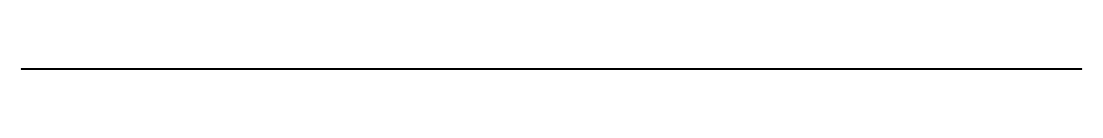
# Model space of a CAD drawing. Header units: millimetres. Extents: x 0 to 57.5, y 0 to 0.
import ezdxf

# ---------------------------------------------------------------- set-up
doc = ezdxf.new("R2010")
doc.units = ezdxf.units.MM
doc.layers.get('0').update_dxf_attribs({"color": 173, "true_color": 0x5858e1})

msp = doc.modelspace()

# ---------------------------------------------------------------- linework, layer by layer
at = {"color": 7, "true_color": 0xffffff, "extrusion": (0, -1, -1.19209e-07)}
msp.add_lwpolyline([(32.794, 8.693), (37.38, 8.693), (37.416, 8.693), (37.452, 8.69), (37.488, 8.685), (37.522, 8.679), (37.557, 8.671), (37.59, 8.662), (37.623, 8.651), (37.655, 8.638), (37.686, 8.624), (37.717, 8.608), (37.746, 8.591), (37.775, 8.573), (37.803, 8.553), (37.829, 8.532), (37.855, 8.51), (37.879, 8.486), (37.903, 8.462), (37.925, 8.436), (37.946, 8.41), (37.966, 8.382), (37.984, 8.353), (38.001, 8.324), (38.017, 8.293), (38.031, 8.262), (38.044, 8.23), (38.055, 8.197), (38.064, 8.163), (38.072, 8.129), (38.078, 8.095), (38.083, 8.059), (38.086, 8.023), (38.086, 7.987), (38.086, 7.596), (48.862, 7.596), (48.883, 7.596), (48.903, 7.594), (48.923, 7.592), (48.943, 7.588), (48.963, 7.584), (48.982, 7.578), (49, 7.572), (49.019, 7.565), (49.036, 7.557), (49.054, 7.548), (49.071, 7.538), (49.087, 7.528), (49.103, 7.516), (49.118, 7.504), (49.133, 7.492), (49.147, 7.478), (49.16, 7.464), (49.173, 7.45), (49.185, 7.435), (49.196, 7.419), (49.206, 7.402), (49.216, 7.386), (49.225, 7.368), (49.233, 7.35), (49.24, 7.332), (49.246, 7.313), (49.252, 7.294), (49.256, 7.275), (49.26, 7.255), (49.262, 7.235), (49.264, 7.215), (49.265, 7.194), (49.265, 6.825), (49.605, 6.808), (49.944, 6.773), (50.28, 6.72), (50.613, 6.648), (50.942, 6.559), (51.265, 6.452), (51.582, 6.328), (51.892, 6.186), (52.194, 6.029), (52.487, 5.855), (52.769, 5.665), (53.042, 5.46), (53.2, 5.341), (53.364, 5.231), (53.534, 5.129), (53.707, 5.033), (54.064, 4.86), (54.43, 4.705), (54.801, 4.568), (55.18, 4.452), (55.564, 4.359), (55.954, 4.288), (56.347, 4.239), (56.742, 4.214), (57.138, 4.211), (57.533, 4.231), (57.533, 0.167), (-0.016, 0.167), (-0.016, 14.091), (11.772, 14.091), (11.836, 14.09), (11.899, 14.085), (11.961, 14.077), (12.022, 14.066), (12.082, 14.052), (12.141, 14.036), (12.199, 14.016), (12.255, 13.994), (12.31, 13.969), (12.363, 13.942), (12.415, 13.912), (12.466, 13.879), (12.514, 13.845), (12.561, 13.808), (12.606, 13.769), (12.649, 13.728), (12.69, 13.685), (12.729, 13.64), (12.766, 13.593), (12.801, 13.544), (12.833, 13.494), (12.863, 13.442), (12.89, 13.388), (12.915, 13.334), (12.938, 13.277), (12.957, 13.22), (12.974, 13.161), (12.988, 13.101), (12.999, 13.04), (13.006, 12.978), (13.011, 12.915), (13.013, 12.851), (13.013, 11.941), (13.401, 12.129), (13.796, 12.302), (14.197, 12.459), (14.604, 12.599), (15.016, 12.724), (15.432, 12.833), (15.853, 12.925), (16.278, 13.001), (16.705, 13.06), (17.134, 13.102), (17.564, 13.128), (17.994, 13.136), (18.425, 13.128), (18.855, 13.102), (19.283, 13.06), (19.711, 13.001), (20.136, 12.925), (20.556, 12.833), (20.973, 12.724), (21.385, 12.599), (21.792, 12.459), (22.193, 12.302), (22.588, 12.129), (22.976, 11.941), (24.271, 11.186), (25.583, 10.462), (26.256, 10.135), (26.944, 9.841), (27.647, 9.582), (28.361, 9.355), (29.085, 9.161), (29.817, 9.001), (30.555, 8.873), (31.298, 8.779), (32.045, 8.719)], close=True, dxfattribs=at)

doc.saveas('drawing.dxf')
